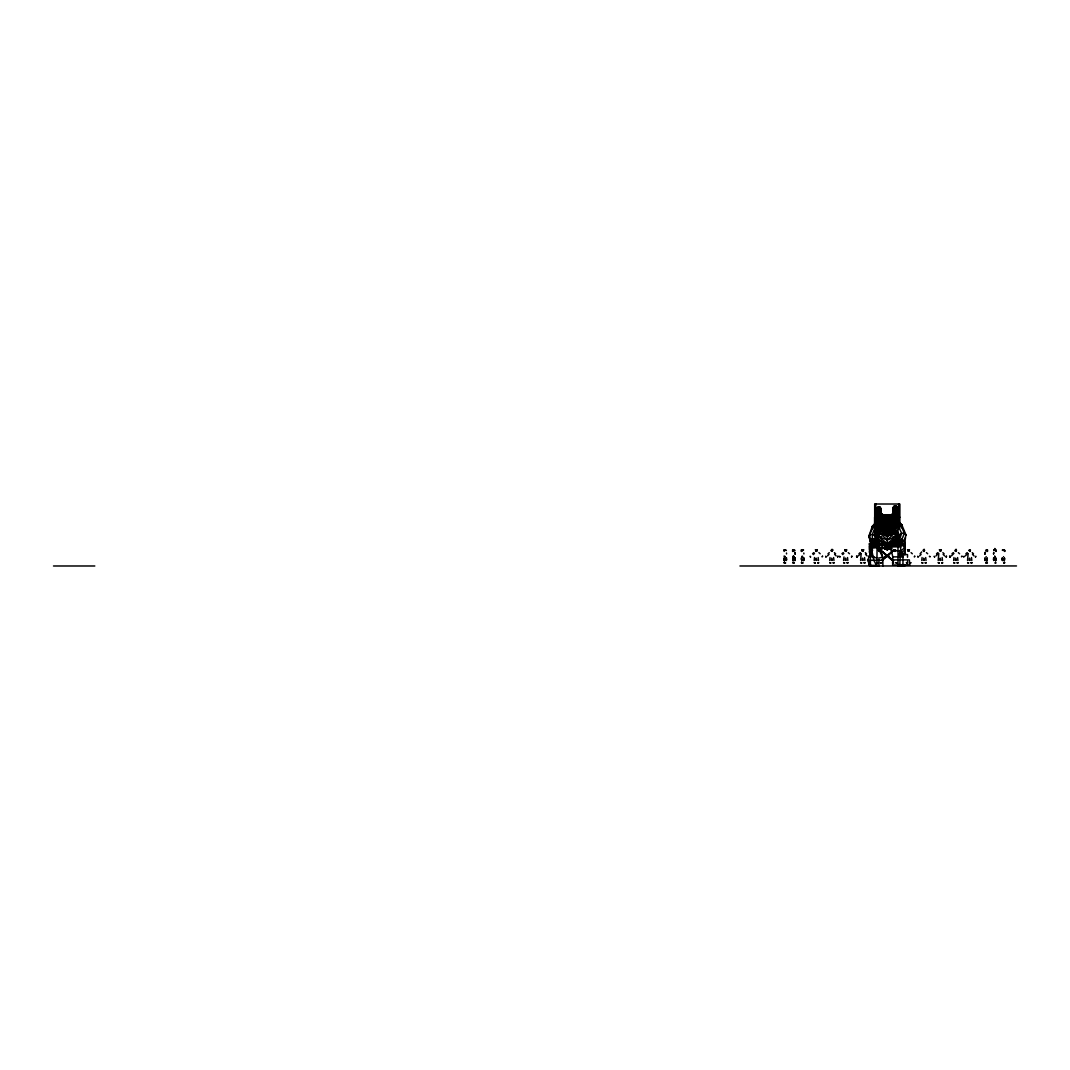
<?xml version="1.0" encoding="UTF-8"?>
<svg xmlns="http://www.w3.org/2000/svg" width="1070" height="1070" viewBox="0 0 1070 1070"><rect width="100%" height="100%" fill="white"/><g stroke="black" fill="none" stroke-linecap="round" stroke-linejoin="round"><path stroke-width="1.5" d="M987.169 559.129L986.741 560.84M986.848 559.958L987.062 560.84M995.769 559.396L995.501 560.84M996.009 558.099L995.729 560.84M1004.342 559.222L1004.075 560.84M1004.409 559.142L1004.396 560.84M1004.302 559.142L1004.289 559.958M876.865 545.299L876.918 517.225M896.393 521.678L896.419 512.597M877.239 523.337L875.608 522.601L876.892 508.477L878.162 506.966L879.968 507.06L881.239 508.691L880.931 512.61L879.607 512.624M995.501 560.091L995.608 559.021M786.263 560.105L786.289 557.791M786.37 560.506L786.503 557.791M794.716 560.479L795.037 559.302M794.823 560.493L795.184 557.791M795.037 560.506L795.01 559.102M803.383 560.479L803.918 559.302M803.49 560.493L803.837 557.791M803.704 560.506L804.025 559.302M1004.195 550.475L1004.302 549.726M1004.636 550.475L1004.195 549.726M890.093 528.647L890.267 530.733L889.892 528.7L893.142 528.66C898.091 525.303 895.376 516.85 890.026 515.312L884.449 515.312L880.677 517.907L879.446 519.966L877.788 517.827L879.38 515.272L878.189 514.389L880.182 515.753L883.365 515.887L882.389 514.175L876.892 510.698L881.239 510.925L878.189 514.389L877.788 517.827L878.791 519.966L878.443 525.999L880.516 530.238L882.75 531.389L881.974 531.389L881.346 528.66C875.741 524.808 881.439 517.693 879.941 512.503L879.968 507.06L879.607 508.13M883.673 528.634L884.061 530.653C885.652 529.316 882.884 528.139 884.515 528.647M883.887 528.7L884.061 530.653L884.288 529.489M889.892 528.7L890.267 530.733L890.507 529.57M890.735 528.727L890.267 530.733L890.079 529.556M876.945 544.817L879.139 543.961L878.149 542.236L876.531 542.985L876.183 542.089L876.678 541.38L878.858 544.202L875.38 545.834L873.321 542.53L873.842 546.422C880.69 547.412 878.35 537.728 876.129 543.145L874.136 541.326L874.672 543.707L873.642 544.108C871.194 538.036 871.93 530.038 877.694 526.132L876.811 521.652L872.304 526.427L868.706 536.659L871.528 543.921L872.759 543.453L870.445 539.868L869.669 534.839L873.361 526.186L876.811 521.652L872.304 526.427L872.384 529.142M883.874 529.476L884.061 530.185M986.045 550.395L986.406 549.672L986.313 550.408M994.404 550.408C995.394 550.154 992.987 549.98 994.257 550.1M1003.874 549.913L1002.536 550.368L1002.777 549.726M901.649 527.737L901.729 524.674L897.703 521.759L897.569 524.822L894.266 530.372L896.005 541.193L897.048 539.815L898.198 541.366M891.671 516.462L892.086 514.175L894.533 512.503L896.285 514.389L896.687 517.827L895.697 519.966C898.064 526.199 892.768 532.178 888.22 535.762L886.268 535.762L881.974 531.389L885.01 533.208L884.81 531.375L884.449 533.555L885.331 534.773L888.434 535.361L890.026 533.555L889.611 531.375L889.478 533.221L892.34 531.777L892.554 528.045C888.662 530.72 880.476 529.998 881.453 523.698L882.362 519.966L884.877 517.907L884.449 514.737L890.026 514.737L892.005 515.887M885.171 533.074L884.81 531.375L884.502 533.087L886.04 535.548L888.434 535.548L891.618 532.579L882.87 532.579L886.268 535.762L883.205 533.181L891.297 533.181L888.22 535.762L889.197 533.555C890.802 532.807 889.009 530.158 889.478 533.221M872.732 546.195L871.635 546.89L878.858 544.202L876.918 545.245L875.367 541.901L874.672 543.707L872.866 541.821L873.2 544.269C869.415 541.219 871.769 550.93 875.273 545.66M899.108 523.818L897.703 521.759L900.539 524.394L904.444 533.301L901.863 539.374L901.983 545.539L904.27 545.152L905.541 537.662M888.22 514.737L888.421 519.966L887.244 521.678L886.054 519.966L886.268 514.737M871.528 543.921L871.582 542.316L875.42 540.832L878.55 543.934L876.718 544.643M877.173 510.47L878.256 507.354L879.62 507.354L880.543 508.638L879.46 511.754L878.095 511.754L877.173 510.47L878.136 510.47L877.333 521.946M878.095 511.754L878.162 506.966L876.383 510.029L875.608 522.601M878.256 507.354C877.601 509.039 874.926 510.39 876.37 514.496L877.748 516.422L877.721 512.637M879.46 511.754L879.366 510.203M900.445 552.16L902.318 552.16L904.979 549.646L905.086 543.426L904.805 555.196M872.117 543.694L871.582 542.316L873.2 544.269L873.708 542.543L874.19 543.787L873.321 542.53L873.2 544.269L871.582 542.316L872.812 544.429M874.31 556.855L871.689 556.855L871.555 553.605L869.335 552.16L870.151 548.041L869.402 543.426L869.843 556.708M894.279 505.936L896.633 507.581L896.433 512.129L895.71 508.919L897.837 507.581L898.626 508.919L897.636 512.129L894.279 511.5L893.009 509.855L893.009 507.555L894.279 505.936L896.085 505.949L897.837 507.581L897.636 512.129L897.703 510.791L898.546 510.791M896.433 512.129L896.486 510.791L893.009 509.855L894.279 509.868M896.085 505.949C899.643 507.675 897.422 511.045 896.633 507.581M897.837 507.581L898.278 508.999M885.01 533.208L884.81 531.375L884.502 533.087M889.718 531.91L889.304 533.087M784.19 559.129L784.417 560.091L784.016 558.099M792.87 559.129L793.311 560.105L792.803 558.099M900.766 556.681L900.111 556.333L900.9 556.681M930.017 556.681L929.362 556.333L930.151 556.681M794.97 557.791L794.823 560.118L794.796 559.102M803.49 560.118L803.624 557.791M892.821 515.459L893.102 510.711L894.48 510.564M875.113 543.533L874.136 541.326L876.129 543.145L877.132 541.393L878.443 544.67L872.304 547.011L873.321 542.53L875.38 545.834L876.678 541.38L877.159 542.624L874.819 538.919L875.099 535.588L876.103 532.098L879.5 529.182C881.386 533.876 876.972 538.411 878.911 543.359L877.266 545.981M871.97 546.997L871.221 544.951L872.157 543.333L872.304 547.011C875.768 547.506 873.922 539.895 876.129 543.145L875.42 540.832L877.721 542.53L877.132 541.393L876.183 542.089M875.394 543.426L874.979 541.888L876.544 545.392L889.264 545.339M897.396 533.836L895.804 536.725L887.244 539.962L879.995 533.208C880.797 528.714 876.691 524.554 878.885 519.966L876.918 521.023L876.624 524.822M984.815 553.926L985.243 552.254M984.922 553.912L985.457 552.254M985.136 553.899L985.202 553.029M993.482 553.926L993.803 552.254M993.589 553.912L993.762 553.029M873.842 526.534L875.3 523.926L872.304 526.427L873.361 526.186L876.103 532.098L875.688 542.075M803.195 550.234L803.53 549.9M898.773 540.082L899.255 535.107L897.449 531.108L900.539 524.394L901.729 524.674L906.063 535.107L904.163 540.791L901.555 543.934L895.082 544.028L892.567 541.407L897.048 539.815L897.636 541.38M783.962 556.159L785.179 556.988L784.858 556.226M801.885 556.774L802.701 557.015L802.5 556.266M899.763 565.08L900.753 546.864L897.997 545.419L890.387 546.864L892.808 556.868L892.647 565.013L909.874 565.134L909.339 559.891L893.878 559.918M814.537 557.523L814.23 560.533M829.999 557.537L829.678 560.546M884.877 517.907L885.198 524.701L887.244 526.681L889.277 524.701L890.026 514.737L884.542 515.085L881.653 516.502M922.072 557.537L921.751 560.546M953.972 557.55L953.664 560.56M875.688 543.306L875.367 541.901L875.38 545.834L873.708 542.543L874.672 543.707L875.367 541.901L876.129 543.145M785.059 562.967L784.069 562.74M792.629 562.82L793.753 562.82M895.857 544.015L896.045 542.463M900.632 542.396L900.258 539.895L897.115 540.658L897.663 541.928L894.038 541.353L894.587 542.102L895.416 540.069L897.048 539.815L896.82 541.179M900.779 543.948L900.258 539.895L896.981 541.233L895.643 540.724L896.125 542.022L892.701 540.832L895.75 540.136L898.211 535.936M985.938 557.002L986.232 556.641M784.31 560.84L784.417 559.958M784.417 560.84L784.631 559.958M784.631 560.84L784.149 559.222M792.99 560.84L793.204 559.958M793.204 560.84L793.418 559.958M801.644 560.84L801.858 559.958M801.858 560.84L801.965 559.958M878.59 544.309L878.136 543.092L876.918 545.245L876.383 541.688L876.343 542.945L878.149 542.236L877.654 545.071L876.383 541.688L876.798 542.771M832.126 550.462C831.885 548.054 831.243 553.471 831.497 550.462M940.65 550.462C941.319 547.8 939.594 552.882 940.022 550.462M955.684 550.502L955.296 551.411L955.978 549.753L956.272 551.411L955.791 549.779L955.711 550.649M897.931 544.871L898.051 544.001M843.575 560.533L843.989 556.988M860.601 560.533L861.163 553.591M938.203 560.546L938.764 553.605M967.547 560.546L968.109 553.605M995.635 550.502L996.063 549.753L996.13 551.398L995.836 550.448M1004.302 550.502L1004.422 549.753M888.113 525.999L887.244 529.209L886.375 525.999M876.918 557.671L873.762 557.671L870.338 554.273L867.596 560.292L870.338 565.95L870.432 564.599L869.549 565.575L876.691 565.575L869.549 565.575L868.733 564.385L869.549 561.723M892.915 541.393L895.416 539.989L897.355 539.949L897.636 541.166L898.68 539.788L899.629 541.353M893.45 540.51L893.303 541.38L892.701 540.832L894.533 540.216L894.814 540.912L893.45 540.51L892.567 541.407L894.587 542.102M893.691 541.366L893.049 540.617L892.674 542.209L899.589 541.821L901.555 543.934L900.619 540.042L897.115 540.658L901.034 541.099L901.649 544.817L896.727 544.884L895.082 544.028L895.523 542.463M894.386 541.34L895.416 540.069L897.355 539.949L897.141 541.179M894.038 541.353L897.048 539.815M895.149 541.313L896.031 540.029L895.884 540.845M895.857 541.286L898.68 539.788L899.362 541.233L900.258 539.895L901.916 542.905L899.883 540.056L898.292 540.711M899.268 541.139L898.974 539.922L897.275 539.868L896.245 541.273L895.643 540.724L898.68 539.788L899.067 541.353L898.332 539.935L894.172 540.778L894.908 540.457M896.62 541.246L897.569 539.949L897.89 540.724L900.619 540.042L901.488 542.383L900.325 542.396M897.329 541.233L899.121 539.962L899.589 541.821L893.664 543.038L901.007 542.905L900.619 540.042M898.773 541.861L899.121 539.962L898.091 541.193L898.332 539.935L898.773 541.153M894.828 541.219L895.416 539.989L895.563 541.206M895.216 541.219L895.416 539.989L893.156 541.005M896.499 541.193L896.7 539.962M896.379 540.404L895.643 540.724L897.89 540.724L895.51 541.3L896.379 540.404L899.589 541.821L898.439 541.179L898.68 539.788L896.807 540.791M899.709 541.126L899.883 540.056M900.057 541.126L900.258 539.895L898.425 540.002M1003.526 556.667L1003.566 556.641M831.497 550.462C831.738 548.054 832.38 553.471 832.126 550.462M923.57 550.462L923.691 549.739L924.199 550.462M940.022 550.462C940.262 548.054 940.904 553.471 940.65 550.462M879.607 514.483L879.968 512.423L883.365 515.887M893.704 540.979L895.75 540.136L879.874 550.408M894.065 540.952L894.212 540.136M895.269 540.885L895.416 540.069M895.577 540.858L895.737 539.962M897.115 540.778L897.275 539.868M897.422 540.751L896.954 539.976M898.626 540.684L898.773 539.868M899.322 541.835L899.536 540.631L896.981 541.233L899.536 540.631L893.838 540.256M784.123 551.411L784.297 549.726M793.191 550.448L792.576 551.398L792.643 549.753L792.977 550.462M792.683 551.411L792.977 550.448M801.35 551.411L801.644 550.448M801.564 551.424L801.858 550.448M879.62 507.354L879.58 508.638M923.57 550.462L923.664 551.411L923.891 549.766L924.105 551.411L924.199 550.462M986.634 560.105L987.035 558.099M987.356 558.099L986.848 560.105L987.329 559.396M995.287 560.105L995.688 558.099M1003.968 560.105L1004.369 558.099M1004.182 560.105L1004.583 558.099L1004.289 560.091M892.005 528.165C896.219 524.969 893.236 517.171 888.194 516.797L886.281 516.797C881.239 517.171 878.256 524.969 882.469 528.165L885.893 528.299M869.067 562.338L868.934 565.054L870.351 565.054M891.377 548.014L887.244 549.686L887.244 536.057L880.209 530.372L878.55 525.999L874.631 524.822L878.671 519.579M1002.389 550.02L1002.684 550.247M890.708 533.127L888.22 535.575M884.061 530.653L884.301 528.7L880.062 528.794M886.268 535.575L879.112 527.349L895.403 527.349L897.569 524.822L900.539 524.394M878.55 543.934L874.819 538.919L872.451 538.745L870.445 539.868L869.964 541.647L871.234 543.025L871.595 541.768M872.09 539.989L872.451 538.745M874.457 540.176L874.819 538.919M872.572 544.429L871.742 543.319L871.702 547.104L876.383 545.205L874.136 541.326L875.287 542.289L874.672 543.707L872.866 541.821L873.936 543.988M891.591 515.646L892.086 514.175L896.687 517.827L895.042 519.966L894.533 512.503L891.109 515.887L894.293 515.753L896.285 514.389L895.095 515.272M817.065 550.408L817.346 549.672L816.932 550.368M832.46 550.408L832.794 549.686L832.62 550.421M846.357 550.395L846.691 549.672L846.504 550.408M924.587 550.421L924.681 550.274M940.985 550.408L941.319 549.686L941.132 550.421M956.486 550.435L956.58 550.274M970.383 550.421L970.477 550.274M898.211 564.692L898.68 565.99L898.68 564.599L897.797 565.575L898.68 565.99L900.472 564.599L902.264 565.99L904.043 564.599L904.926 565.575L904.043 565.99L902.264 564.599L900.472 565.99L899.148 564.692L898.211 565.575M900.004 564.692L900.472 565.99L900.94 564.692L900.004 565.575M901.796 564.692L902.264 565.99L902.719 564.692L901.796 565.575M903.575 564.692L904.043 565.99L904.511 564.692L903.575 565.575M815.835 560.386L816.196 558.165L816.878 560.386M831.296 560.399L831.657 558.179L832.326 560.399M845.193 560.399L845.541 558.165L846.223 560.399M862.206 560.386L862.567 558.165L863.249 560.386M923.37 560.399L923.731 558.179L924.4 560.399M939.821 560.399L940.169 558.179L940.851 560.399M955.269 560.412L955.63 558.192L956.299 560.412M969.166 560.399L969.527 558.179L970.196 560.399M891.738 531.389L894.266 530.372L895.403 527.349L889.638 534.773M891.457 531.375L894.266 530.372L895.924 525.999L898.773 527.055L901.622 533.301L899.562 539.761L901.863 539.374L904.163 540.791L905.14 543.185L901.649 544.817L904.27 545.152M893.463 530.238L890.976 533.555L883.499 533.555L881.546 530.238L876.918 530.372M786.223 559.102L786.156 560.118L786.116 559.102M786.37 560.132L786.677 559.329M896.259 521.678L885.091 521.678L883.392 525.999L885.505 529.476L886.268 526.681L887.244 527.349L889.344 525.999M896.78 540.39L898.626 535.936M871.555 553.605L872.157 552.16L869.495 549.646L869.495 546.088M884.877 519.966C882.897 522.655 881.292 526.828 884.676 529.249L889.812 529.249C893.182 526.828 891.577 522.655 889.611 519.966M871.568 545.018L870.151 548.041L872.679 550.181M882.75 531.389L880.209 530.372L876.918 524.822L878.443 521.678L876.918 521.023L879.38 518.174M921.698 551.919L920.08 553.779M869.763 564.385L868.733 564.385L869.255 563.368M868.706 536.659L869.669 534.839L872.317 534.411L875.099 535.588L876.37 537.715M831.925 549.378L832.112 549.284M784.832 549.927L784.858 549.672M923.811 549.525L924.239 549.258M868.733 564.385L869.255 563.542L870.432 565.99L870.338 554.273M897.088 541.005L899.362 537.474M877.52 521.17L879.313 518.535M894.239 541.233L895.001 540.149M901.863 539.374L900.271 541.527L901.515 541.514L900.432 541.473L900.258 539.895M877.467 521.398L879.152 519.217M894.306 518.736L895.496 516.797L894.413 514.135L892.206 516.462L880.182 515.753L877.788 517.827M878.938 519.405L874.698 524.541L876.624 522.481L874.631 522.481M884.194 530.332L884.194 530.038M872.665 546.877L873.24 545.085L871.742 543.319L872.545 546.757M890.026 530.252L890.534 530.265M874.832 544.443L873.842 546.422C870.004 539.2 873.922 553.016 872.465 543.533M814.497 553.377L813.374 554.581M843.855 553.377L842.719 554.581M860.868 553.377L858.367 555.905M938.484 553.377L935.969 555.918M953.932 553.391L951.431 555.918M967.828 553.391L965.327 555.918M881.346 528.66L882.469 528.165M829.023 554.394L827.458 555.918M921.096 554.394L919.531 555.918M975.506 556.975L975.84 556.239L975.506 556.988M891.123 522.695L892.112 519.966L889.611 517.907M813.815 552.615L812.558 553.765M829.277 552.628L828.006 553.779M843.16 552.615L841.903 553.765M860.186 552.615L858.929 553.765M937.788 552.628L936.531 553.779M953.25 552.642L951.979 553.792M967.133 552.628L965.876 553.779M876.918 521.023L879.139 518.937M874.203 546.288L873.053 542.811L873.708 542.543M894.908 534.345L898.559 534.452L894.48 533.208L887.244 539.962L878.671 536.725L877.079 533.836M885.198 524.701L884.168 527.349L886.04 529.209L884.823 527.911L885.398 525.303L889.09 525.303L888.983 529.476L891.096 525.999L889.384 521.678M874.939 528.54L879.5 529.182L880.142 531.308L876.169 534.839L879.995 533.208L887.244 536.057L894.48 533.208L898.559 534.452L894.373 531.79M871.796 543.787L871.582 542.316M882.175 560.506L892.3 551.786M891.283 528.299L893.022 526.039L892.179 521.678M876.918 524.822L878.296 523.698L896.285 523.698M993.669 560.506L993.91 559.102M1002.376 559.102L1002.563 560.493L1002.523 557.791M892.554 528.045L894.373 525.999L894.44 521.678L892.059 517.907L889.812 516.462M877.293 544.844L876.584 542.891L877.306 542.61L878.136 543.092L876.918 545.245L875.447 544.911L875.741 545.7M874.163 546.101L873.695 543.841L874.792 545.847M875.808 544.67L876.116 545.66L875.006 543.413L876.424 543.787L875.447 544.911L876.116 545.66L874.979 541.888M893.958 530.238L898.773 527.055L895.59 519.966L878.791 519.966M892.286 522.695L893.704 521.678M876.852 543.613L871.515 545.78L873.468 546.569M874.27 545.259L874.578 546.248L873.495 542.851M878.082 544.804L877.346 544.082L877.28 545.111M890.013 547.011L887.244 548.83L881.72 547.158M886.281 516.181C881.76 516.636 878.885 521.759 880.115 525.999L881.921 528.045M882.469 515.887L884.449 514.737L882.148 516.462M871.341 548.094L877.066 545.566L876.918 565.95L873.762 560.292L871.341 548.094L880.102 547.519L882.87 557.671L882.87 565.95M896.031 521.678L897.569 521.023L897.85 522.481L899.83 522.481M881.72 547.452L887.244 549.686L889.839 548.576M887.244 549.686L882.028 547.452L887.244 549.686L889.852 548.576M871.823 544.817L872.545 544.523L873.267 546.476M873.414 544.055L875.006 545.981M875.755 545.459L875.634 543.159M876.584 542.891L877.306 542.61L876.985 544.322L877.788 544.015M871.635 546.89L873.267 546.248M873.722 546.074L876.21 545.098M878.657 548.094L880.102 547.519L877.066 545.566L882.87 557.671L880.249 557.671M956.139 549.271L955.711 549.539M873.789 545.78L875.26 545.218M895.871 540.203L887.244 543.533L878.604 540.203L875.474 534.505M879.995 533.208L876.33 534.612L880.008 533.221L878.978 530.412M874.685 542.704L875.42 540.832L876.838 542.864M872.358 546.088L873.173 545.78L873.04 546.837L872.732 545.847M897.222 545.981L895.563 543.359L887.244 545.981L878.911 543.359L875.875 538.651M891.377 547.572L887.244 548.83L884.462 547.011M897.85 540.35L898.439 541.179L892.567 541.407M899.576 544.148L896.727 544.884L901.983 545.539M994.659 548.522L995.354 548.736M898.225 540.43L897.115 540.658L898.439 541.179M892.928 530.238L887.244 531.389L881.546 530.238L897.569 530.372M986.513 562.793L985.697 562.94L987.195 562.833M876.103 532.098L880.142 531.308M883.619 527.978L890.855 527.978M801.684 551.384L801.31 549.753L801.644 550.462M995.301 562.94L996.076 562.82L994.98 562.94M1003.861 562.94L1004.636 562.74M889.812 533.221L884.676 533.221M894.279 507.568L893.009 507.555L893.102 512.945L894.48 512.797M784.069 549.766L784.297 550.462M785.607 550.421L786.383 550.368L785.661 550.274M795.063 550.368L794.422 550.328M802.968 550.408L803.396 550.221M831.163 550.247L831.684 550.435M923.102 550.207L923.758 550.435M955.042 550.247L955.657 550.448M968.938 550.234L969.554 550.435M885.96 531.482L882.135 531.777L892.34 531.777L888.515 531.482M986.299 562.807L987.409 562.82M1004.743 562.74L1003.66 562.94M969.901 551.411C970.196 547.185 968.617 553.712 969.674 549.766L970.169 551.398M879.045 550.421L878.189 549.672L878.684 550.381M893.998 550.355L893.637 549.686L894.493 550.435M889.478 532.151L889.972 533.087M784.725 562.94L785.674 562.914L784.751 562.793M793.405 562.94L794.355 562.914L793.418 562.793M802.072 562.94L802.701 562.927M802.179 562.954L803.022 562.927M873.361 526.186L877.694 526.132M993.936 550.127L993.696 549.766M889.384 522.695L890.133 522.695M881.453 524.701L893.022 524.701M875.848 524.688L875.193 504.01M878.069 508.37L881.239 508.691L879.968 508.638M877.239 508.638L880.543 508.638M893.009 507.555L896.566 508.919M879.513 510.47L880.476 510.47M895.63 510.791L898.198 510.885M884.663 516.462L882.282 516.462L880.062 514.122L879.018 516.756L880.182 518.736M879.701 517.225L874.631 517.225L874.631 524.822M895.376 517.225L899.83 517.225M878.229 521.678L885.091 521.678M879.955 522.695L894.52 522.695M896.192 523.698L899.803 524.822M882.67 525.343L891.805 525.343M878.443 525.999L896.031 525.999M882.87 526.681L891.604 526.681M884.703 534.773L889.772 534.773M881.519 536.725L878.671 536.725L878.082 533.903M892.955 536.725L895.804 536.725L887.244 543.533L878.671 536.725L878.671 533.836M875.862 535.936L878.911 543.359L882.242 543.359M892.233 543.359L895.563 543.359M874.631 545.299L899.803 545.299M890.387 546.864L900.753 546.864M891.35 550.863L901.034 550.863M892.808 556.868L899.763 556.868L905.153 552.16L904.979 546.088M901.475 556.855L900.178 556.855L899.763 553.605L907.52 554.648L907.52 557.269M867.596 560.292L882.87 560.292M870.432 564.692L869.964 565.575M897.797 565.575L904.926 565.575M53.5 565.99L94.802 565.99M739.945 565.99L1016.5 565.95M896.085 507.581L897.355 507.581M884.342 522.695L885.091 522.695M881.479 540.23L878.604 540.203L892.193 548.937M940.209 550.435L939.34 549.686L939.781 550.274M908.39 550.421L907.534 549.672L907.922 550.368M862.594 550.421L861.738 549.672L862.233 550.381M845.567 550.421L844.711 549.672L845.153 550.261M816.223 550.421L815.367 549.672L815.862 550.381M900.432 541.473L901.515 541.514M879.687 512.008L881.065 512.075L881.065 514.71M876.37 514.496L877.748 514.563M890.133 532.994L894.48 533.208M876.892 510.698L878.162 510.764M895.71 508.919L897.075 508.999M1003.754 550.408L1003.767 549.927M888.194 516.181L894.293 515.753L893.798 517.907L880.677 517.907L880.182 515.753L882.389 514.175L882.884 515.646M802.406 562.82L801.31 562.74L802.393 562.967M783.962 562.74L785.072 562.82M893.142 528.66L894.413 528.794M987.356 551.411L987.396 549.753L987.463 551.398L986.848 550.448M893.049 540.617L894.814 540.912M894.266 530.372L897.369 534.171L894.266 530.372L897.449 531.108L898.72 537.662L899.255 535.107L901.622 533.301L904.444 533.301L906.063 535.107M883.191 533.181L885.893 533.983M882.523 547.412L887.244 549.07M877.721 542.53L875.42 540.832L875.955 542.222M898.252 522.909L901.729 524.674M895.59 519.966L897.569 521.023L895.095 518.174M882.081 531.389L883.954 533.181M885.131 525.999L886.268 526.681M880.77 521.678L882.202 522.695M973.486 553.779L972.215 552.628M959.589 553.792L958.332 552.642M944.141 553.779L942.871 552.628M927.69 553.779L926.419 552.628M912.322 553.765L911.065 552.615M866.526 553.765L865.269 552.615M849.513 553.765L848.242 552.615M835.616 553.779L834.346 552.628M820.155 553.765L818.898 552.615M879.647 549.606L892.3 560.506M889.277 524.701L890.307 527.349L888.434 529.209L888.22 526.681M895.336 518.937L897.569 521.023M963.415 556.681L964.204 556.333L963.856 556.988M882.295 521.678L883.352 522.695M974.034 555.918L972.47 554.394M944.69 555.918L943.125 554.394M867.088 555.905L865.51 554.38M836.165 555.918L834.6 554.394M872.157 543.333L873.013 544.255L875.848 543.145L875.367 541.901M884.877 534.773L883.78 533.127M898.787 523.297L895.804 519.579L897.85 522.481L896.165 520.301M876.383 512.65L877.721 514.51M801.39 559.396L801.858 560.105L801.35 558.099M902.906 545.018L904.324 548.041L900.525 551.251L902.919 553.605L902.986 565.134M1002.242 559.302L1002.67 560.105L1002.309 557.791L1002.349 560.506M993.669 559.302L993.776 560.105M993.455 559.302L993.883 560.118L993.856 557.791M985.015 559.302L985.323 560.479M985.216 560.118L984.788 559.302L985.216 560.493M877.346 544.082L877.681 544.951L876.678 541.38M877.132 541.393L878.243 544.309M875.875 545.232L874.712 542.156L875.006 543.413M873.321 542.53L873.856 543.921M873.053 542.811L873.521 544.055M871.823 544.724L872.518 546.543M876.892 542.65L877.186 543.48M875.287 543.185L876.076 545.339M873.695 543.841L874.484 545.981M872.919 546.61L871.742 543.319M794.809 552.254L795.237 553.926M794.582 552.254L795.13 553.912M869.99 538.772L871.234 543.025M801.47 558.099L801.965 560.105L801.497 559.222M793.017 558.099L793.418 560.118L793.044 559.222M792.696 558.099L793.097 560.091M784.23 558.099L784.738 560.118M1004.516 550.448L1004.81 551.398L1004.195 550.448M1004.302 550.448L1004.583 551.411M995.622 550.448L995.916 551.411M802.299 556.681L801.911 556.293M792.964 549.753L793.071 550.488M971.801 560.546L971.493 557.537M957.918 560.56L957.596 557.55M942.456 560.546L942.148 557.537M926.018 560.546L925.697 557.537M864.854 560.533L864.547 557.523M847.828 560.533L847.52 557.523M833.945 560.546L833.624 557.537M818.483 560.533L818.175 557.523M986.741 559.958L986.955 560.84M803.824 553.029L803.891 553.926M794.836 553.029L794.903 553.899M786.49 553.029L786.557 553.926M894.48 514.389L894.279 511.5L896.085 511.5L896.419 514.175L897.797 512.45L897.971 522.307M993.883 560.118L993.642 557.791L993.669 560.132M984.868 557.791L985.002 560.506M897.797 510.203L897.997 522.588M801.738 549.739L801.858 550.475M907.52 561.202L907.52 565.134M904.511 564.692L904.511 565.575M904.043 564.599L904.043 565.99M902.719 564.692L902.719 565.575M902.264 564.599L902.264 565.99M900.94 564.692L900.94 565.575M900.472 564.599L900.472 565.99M899.736 527.978L899.776 504.01L874.698 504.01L874.698 535.856M899.736 553.243L899.803 556.427M899.362 504.01L899.362 523.203M899.362 553.243L899.362 556.427M899.148 564.692L899.148 565.575M898.626 504.01L898.626 523.163M898.68 564.599L898.68 565.99M897.997 545.419L897.997 565.054M897.569 517.225L897.569 524.822M897.569 532.031L897.569 540.323M893.102 510.711L893.102 512.945M887.244 514.737L887.244 535.762M878.911 540.417L878.911 543.359M878.938 548.094L878.938 551.277M878.938 557.671L878.938 565.95M875.848 504.01L875.848 523.203M869.255 563.542L869.255 565.054M994.645 556.253L995.167 556.774L994.645 556.253M822.509 556.226L822.081 556.881L822.549 556.253M837.97 556.239L837.636 556.988L837.97 556.239M851.854 556.226L851.533 556.975L851.854 556.226M868.88 556.226L868.559 556.975L868.92 556.253M885.331 556.226L885.01 556.975L885.331 556.226M914.676 556.226L914.355 556.975L914.716 556.266M946.482 556.239L946.161 556.988L946.482 556.239M961.943 556.253L961.435 556.801L961.983 556.28M794.06 556.681L793.151 556.293L794.06 556.681M905.153 550.114L904.886 553.417L905.153 550.114M793.646 556.239L793.699 556.975L793.646 556.239M816.263 550.475L815.875 551.384L816.169 549.726L816.851 551.384L816.356 549.753L816.29 550.622M845.608 550.475L845.22 551.384L845.514 549.739L846.316 549.726L846.196 551.384L845.701 549.753L845.634 550.635M862.634 550.475L862.233 551.384L862.915 549.726L863.222 551.384L862.728 549.753L862.661 550.622M879.072 550.475L878.684 551.384L878.992 549.726L879.794 549.726L879.66 551.384L879.179 549.753L879.099 550.622M894.533 550.488L894.145 551.398L894.44 549.739L895.122 551.398L894.627 549.766L894.533 550.488M908.417 550.475L908.029 551.384L908.336 549.739L909.005 551.384L908.524 549.753L908.443 550.635M856.99 556.186L857.003 556.881L856.99 556.186M888.889 556.199L888.916 556.895L888.889 556.199M902.786 556.186L902.799 556.881L902.786 556.186M950.04 556.213L950.066 556.908L950.04 556.213M863.61 549.739L863.396 550.408L863.61 549.739M895.51 549.753L895.309 550.421L895.51 549.753M909.393 549.739L909.192 550.408L909.393 549.739M793.632 549.686L793.886 550.408L793.632 549.686M802.299 549.686L802.553 550.408L802.299 549.686M892.233 551.505L882.215 559.757L892.26 551.505M817.654 562.82L818.67 562.793L817.654 562.82M833.115 562.833L834.118 562.807L833.115 562.833M846.999 562.82L848.015 562.793L846.999 562.82M864.025 562.82L865.041 562.793L864.025 562.82M880.476 562.82L881.479 562.793L880.476 562.82M895.924 562.833L896.941 562.807L895.924 562.833M909.821 562.82L910.824 562.793L909.821 562.82M925.189 562.833L926.192 562.807L925.189 562.833M941.627 562.833L942.643 562.807L941.627 562.833M957.088 562.847L958.091 562.82L957.088 562.847M970.985 562.833L971.988 562.807L970.985 562.833M814.283 562.74L815.3 562.94L814.283 562.74M829.745 562.753L830.748 562.954L829.745 562.753M843.628 562.74L844.645 562.94L843.628 562.74M860.654 562.74L861.671 562.94L860.654 562.74M877.106 562.74L878.109 562.94L877.106 562.74M892.554 562.753L893.57 562.954L892.554 562.753M906.45 562.74L907.467 562.94L906.45 562.74M921.818 562.753L922.822 562.954L921.818 562.753M938.27 562.753L939.273 562.954L938.27 562.753M953.718 562.766L954.721 562.967L953.718 562.766M967.614 562.753L968.617 562.954L967.614 562.753M934.618 556.895L934.177 556.239L934.511 556.975M873.454 556.881L873.026 556.226L873.361 556.962M839.99 556.881L839.549 556.226L839.883 556.962M893.517 560.787L879.714 549.432L893.477 560.787M949.959 557.002L949.598 556.28L949.959 556.988M918.06 556.988L917.699 556.266L918.06 556.975M902.692 556.975L902.331 556.253L902.705 556.962M888.795 556.988L888.434 556.266L888.809 556.975M856.896 556.975L856.535 556.253L856.909 556.962M825.986 556.988L825.652 556.239L825.986 556.975M810.525 556.975L810.164 556.253L810.538 556.962"/></g></svg>
